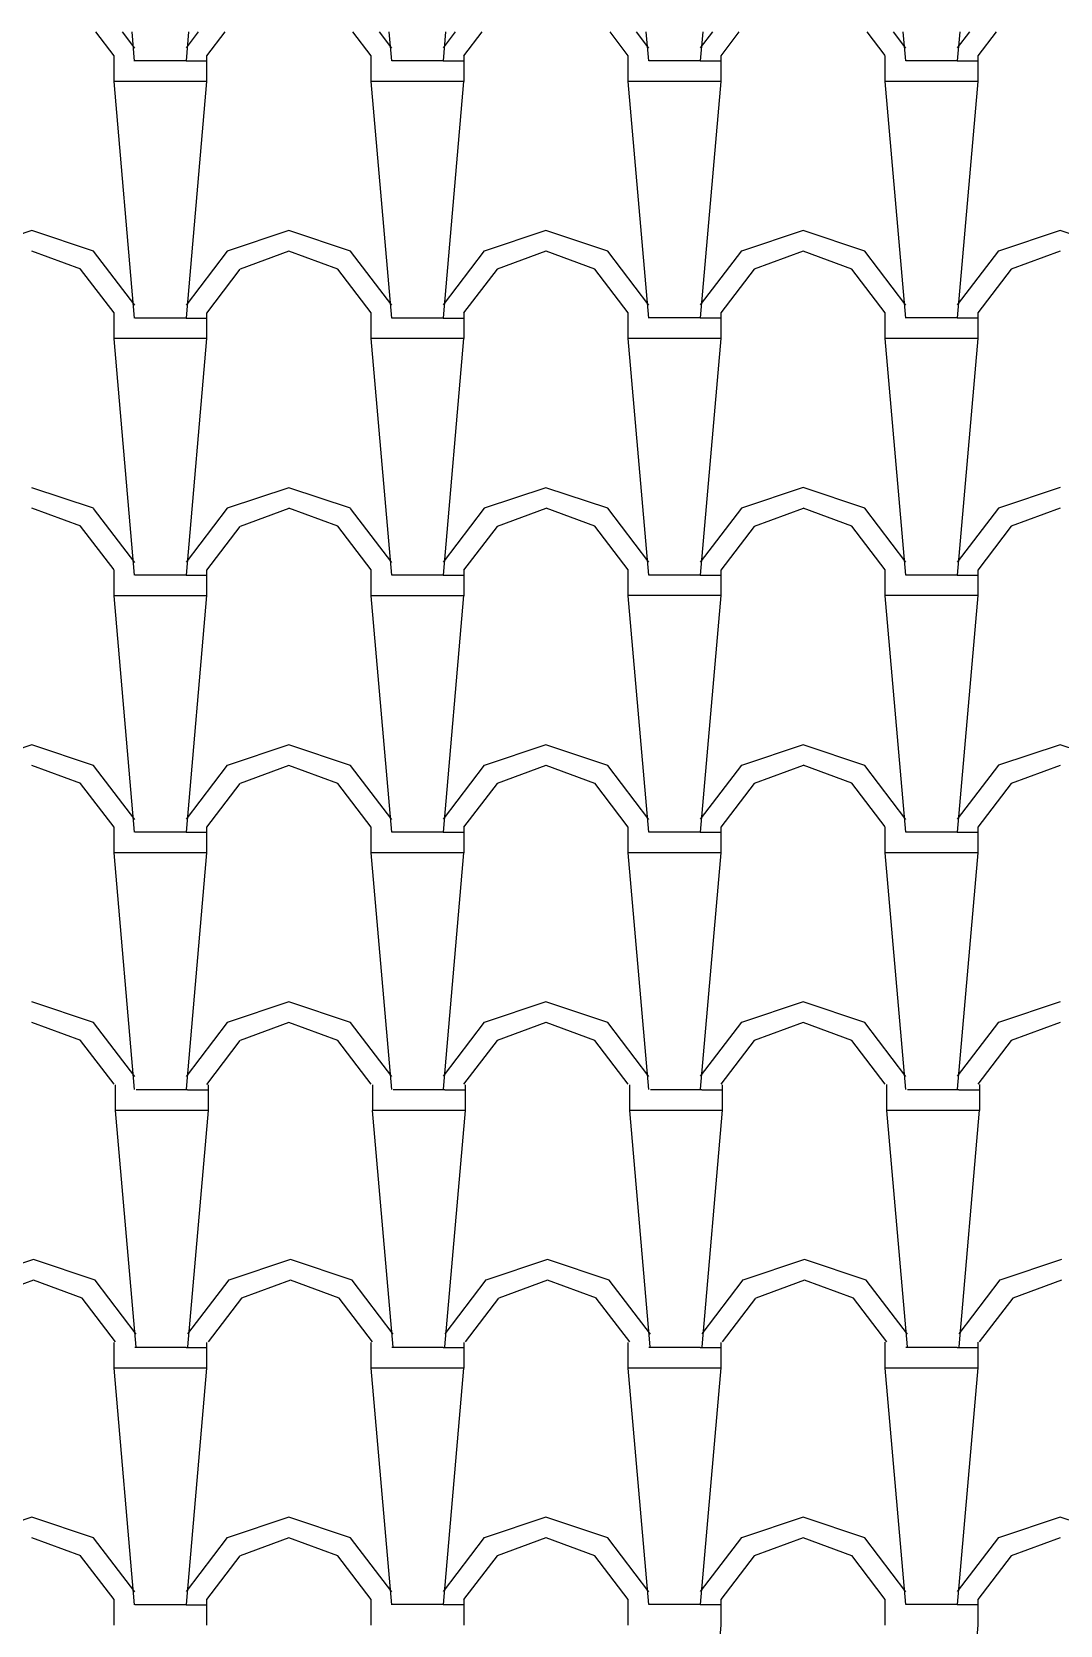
# Model space of a CAD drawing. Extents: x 32549 to 39694, y 7645 to 11950.
# Drawn here: x 37698.7 to 37758.7, y 11179.5 to 11272.4 of the extents above; entities that cross this region are included whole.
import ezdxf

# ---------------------------------------------------------------- set-up
doc = ezdxf.new("R2010")
doc.units = 0
doc.header["$LTSCALE"] = 80
doc.header["$MEASUREMENT"] = 0
doc.layers.add('ROOF', color=11, linetype='CONTINUOUS')

msp = doc.modelspace()

# ---------------------------------------------------------------- linework, layer by layer
at = {"layer": 'ROOF'}
for p, q in [((37703.515, 11271.05), (37702.453, 11272.438)), ((37704.719, 11271.493), (37703.998, 11272.438)), ((37704.715, 11270.744), (37704.568, 11272.438)), ((37707.861, 11272.438), (37707.715, 11270.751)), ((37708.426, 11272.438), (37707.718, 11271.508)), ((37709.98, 11272.438), (37708.912, 11271.041)), ((37718.515, 11271.052), (37717.454, 11272.44)), ((37719.719, 11271.495), (37718.999, 11272.44)), ((37719.716, 11270.746), (37719.569, 11272.44)), ((37722.862, 11272.44), (37722.715, 11270.753)), ((37723.427, 11272.44), (37722.719, 11271.51)), ((37724.981, 11272.44), (37723.912, 11271.043)), ((37733.516, 11271.054), (37732.455, 11272.442)), ((37734.72, 11271.497), (37734, 11272.442)), ((37734.717, 11270.748), (37734.569, 11272.442)), ((37737.863, 11272.442), (37737.716, 11270.755)), ((37738.428, 11272.442), (37737.719, 11271.512)), ((37739.981, 11272.442), (37738.913, 11271.045)), ((37748.517, 11271.056), (37747.455, 11272.444)), ((37749.721, 11271.499), (37749, 11272.444)), ((37749.717, 11270.75), (37749.57, 11272.444)), ((37752.863, 11272.444), (37752.717, 11270.757)), ((37753.428, 11272.444), (37752.72, 11271.514)), ((37754.982, 11272.444), (37753.914, 11271.047)), ((37703.518, 11269.548), (37703.518, 11271.048)), ((37707.718, 11270.748), (37704.718, 11270.748)), ((37707.718, 11270.748), (37708.918, 11270.748)), ((37708.918, 11271.048), (37708.918, 11269.548)), ((37718.519, 11269.55), (37718.519, 11271.05)), ((37722.719, 11270.75), (37719.719, 11270.75)), ((37722.719, 11270.75), (37723.919, 11270.75)), ((37723.919, 11271.05), (37723.919, 11269.55)), ((37733.52, 11269.552), (37733.52, 11271.052)), ((37737.72, 11270.752), (37734.72, 11270.752)), ((37737.72, 11270.752), (37738.92, 11270.752)), ((37738.92, 11271.052), (37738.92, 11269.552)), ((37748.52, 11269.553), (37748.52, 11271.053)), ((37752.72, 11270.753), (37749.72, 11270.753)), ((37752.72, 11270.753), (37753.92, 11270.753)), ((37753.92, 11271.053), (37753.92, 11269.553)), ((37704.715, 11255.744), (37703.515, 11269.544)), ((37707.718, 11269.548), (37703.518, 11269.548)), ((37708.915, 11269.551), (37707.715, 11255.751)), ((37708.918, 11269.548), (37707.718, 11269.548)), ((37719.716, 11255.746), (37718.516, 11269.546)), ((37722.719, 11269.55), (37718.519, 11269.55)), ((37723.915, 11269.553), (37722.715, 11255.753)), ((37723.919, 11269.55), (37722.719, 11269.55)), ((37734.717, 11255.748), (37733.517, 11269.548)), ((37737.72, 11269.552), (37733.52, 11269.552)), ((37738.916, 11269.555), (37737.716, 11255.755)), ((37738.92, 11269.552), (37737.72, 11269.552)), ((37749.717, 11255.75), (37748.517, 11269.55)), ((37752.72, 11269.553), (37748.52, 11269.553)), ((37753.917, 11269.557), (37752.717, 11255.757)), ((37753.92, 11269.553), (37752.72, 11269.553)), ((37698.718, 11260.847), (37695.118, 11259.647)), ((37702.318, 11259.647), (37698.718, 11260.847)), ((37713.719, 11260.849), (37710.119, 11259.649)), ((37717.319, 11259.649), (37713.719, 11260.849)), ((37728.719, 11260.851), (37725.119, 11259.651)), ((37732.319, 11259.651), (37728.719, 11260.851)), ((37743.72, 11260.853), (37740.12, 11259.653)), ((37747.32, 11259.653), (37743.72, 11260.853)), ((37758.721, 11260.855), (37755.121, 11259.655)), ((37762.321, 11259.655), (37758.721, 11260.855)), ((37701.569, 11258.598), (37698.719, 11259.648)), ((37704.719, 11256.493), (37702.319, 11259.643)), ((37710.118, 11259.658), (37707.718, 11256.508)), ((37713.719, 11259.641), (37710.869, 11258.591)), ((37716.569, 11258.6), (37713.719, 11259.65)), ((37719.719, 11256.495), (37717.319, 11259.645)), ((37725.119, 11259.66), (37722.719, 11256.51)), ((37728.719, 11259.643), (37725.869, 11258.593)), ((37731.57, 11258.601), (37728.72, 11259.651)), ((37734.72, 11256.497), (37732.32, 11259.647)), ((37740.119, 11259.662), (37737.719, 11256.512)), ((37743.72, 11259.645), (37740.87, 11258.595)), ((37746.57, 11258.603), (37743.72, 11259.653)), ((37749.721, 11256.499), (37747.321, 11259.649)), ((37755.12, 11259.664), (37752.72, 11256.514)), ((37758.721, 11259.647), (37755.871, 11258.597)), ((37703.515, 11256.05), (37701.565, 11258.6)), ((37710.862, 11258.591), (37708.912, 11256.041)), ((37718.515, 11256.052), (37716.565, 11258.602)), ((37725.862, 11258.593), (37723.912, 11256.043)), ((37733.516, 11256.054), (37731.566, 11258.604)), ((37740.863, 11258.595), (37738.913, 11256.045)), ((37748.517, 11256.056), (37746.567, 11258.606)), ((37755.864, 11258.597), (37753.914, 11256.047)), ((37703.518, 11254.548), (37703.518, 11256.048)), ((37707.718, 11255.748), (37704.718, 11255.748)), ((37707.718, 11255.748), (37708.918, 11255.748)), ((37708.918, 11256.048), (37708.918, 11254.548)), ((37718.519, 11254.55), (37718.519, 11256.05)), ((37722.719, 11255.75), (37719.719, 11255.75)), ((37722.719, 11255.75), (37723.919, 11255.75)), ((37723.919, 11256.05), (37723.919, 11254.55)), ((37733.52, 11254.552), (37733.52, 11256.052)), ((37737.72, 11255.752), (37734.72, 11255.752)), ((37737.72, 11255.752), (37738.92, 11255.752)), ((37738.92, 11256.052), (37738.92, 11254.552)), ((37748.52, 11254.553), (37748.52, 11256.053)), ((37752.72, 11255.753), (37749.72, 11255.753)), ((37752.72, 11255.753), (37753.92, 11255.753)), ((37753.92, 11256.053), (37753.92, 11254.553)), ((37704.715, 11240.744), (37703.515, 11254.544)), ((37707.718, 11254.548), (37703.518, 11254.548)), ((37708.915, 11254.551), (37707.715, 11240.751)), ((37708.918, 11254.548), (37707.718, 11254.548)), ((37719.716, 11240.746), (37718.516, 11254.546)), ((37722.719, 11254.55), (37718.519, 11254.55)), ((37723.915, 11254.553), (37722.715, 11240.753)), ((37723.919, 11254.55), (37722.719, 11254.55)), ((37734.717, 11240.748), (37733.517, 11254.548)), ((37737.72, 11254.552), (37733.52, 11254.552)), ((37738.916, 11254.555), (37737.716, 11240.755)), ((37738.92, 11254.552), (37737.72, 11254.552)), ((37749.717, 11240.75), (37748.517, 11254.55)), ((37752.72, 11254.553), (37748.52, 11254.553)), ((37753.917, 11254.557), (37752.717, 11240.757)), ((37753.92, 11254.553), (37752.72, 11254.553)), ((37702.318, 11244.647), (37698.718, 11245.847)), ((37713.719, 11245.849), (37710.119, 11244.649)), ((37717.319, 11244.649), (37713.719, 11245.849)), ((37728.719, 11245.851), (37725.119, 11244.651)), ((37732.319, 11244.651), (37728.719, 11245.851)), ((37743.72, 11245.853), (37740.12, 11244.653)), ((37747.32, 11244.653), (37743.72, 11245.853)), ((37758.721, 11245.855), (37755.121, 11244.655)), ((37701.569, 11243.598), (37698.719, 11244.648)), ((37704.719, 11241.493), (37702.319, 11244.643)), ((37710.118, 11244.658), (37707.718, 11241.508)), ((37713.719, 11244.641), (37710.869, 11243.591)), ((37716.569, 11243.6), (37713.719, 11244.65)), ((37719.719, 11241.495), (37717.319, 11244.645)), ((37725.119, 11244.66), (37722.719, 11241.51)), ((37728.719, 11244.643), (37725.869, 11243.593)), ((37731.57, 11243.602), (37728.72, 11244.652)), ((37734.72, 11241.497), (37732.32, 11244.647)), ((37740.119, 11244.662), (37737.719, 11241.512)), ((37743.72, 11244.645), (37740.87, 11243.595)), ((37746.57, 11243.604), (37743.72, 11244.654)), ((37749.721, 11241.498), (37747.321, 11244.648)), ((37755.12, 11244.664), (37752.72, 11241.514)), ((37758.721, 11244.647), (37755.871, 11243.597)), ((37703.515, 11241.051), (37701.565, 11243.601)), ((37710.862, 11243.591), (37708.912, 11241.041)), ((37718.515, 11241.052), (37716.565, 11243.602)), ((37725.862, 11243.593), (37723.912, 11241.043)), ((37733.516, 11241.054), (37731.566, 11243.604)), ((37740.863, 11243.595), (37738.913, 11241.045)), ((37748.516, 11241.056), (37746.566, 11243.606)), ((37755.864, 11243.597), (37753.914, 11241.047)), ((37703.518, 11239.548), (37703.518, 11241.048)), ((37707.718, 11240.748), (37704.718, 11240.748)), ((37707.718, 11240.748), (37708.918, 11240.748)), ((37708.918, 11241.048), (37708.918, 11239.548)), ((37718.519, 11239.55), (37718.519, 11241.05)), ((37722.719, 11240.75), (37719.719, 11240.75)), ((37722.719, 11240.75), (37723.919, 11240.75)), ((37723.919, 11241.05), (37723.919, 11239.55)), ((37733.52, 11239.552), (37733.52, 11241.052)), ((37737.72, 11240.752), (37734.72, 11240.752)), ((37737.72, 11240.752), (37738.92, 11240.752)), ((37738.92, 11241.052), (37738.92, 11239.552)), ((37748.52, 11239.554), (37748.52, 11241.054)), ((37752.72, 11240.754), (37749.72, 11240.754)), ((37752.72, 11240.754), (37753.92, 11240.754)), ((37753.92, 11241.054), (37753.92, 11239.554)), ((37704.715, 11225.745), (37703.515, 11239.545)), ((37707.718, 11239.548), (37703.518, 11239.548)), ((37708.915, 11239.552), (37707.715, 11225.752)), ((37708.918, 11239.548), (37707.718, 11239.548)), ((37719.716, 11225.747), (37718.516, 11239.547)), ((37722.719, 11239.55), (37718.519, 11239.55)), ((37723.915, 11239.554), (37722.715, 11225.754)), ((37723.919, 11239.55), (37722.719, 11239.55)), ((37734.717, 11225.748), (37733.517, 11239.548)), ((37737.72, 11239.552), (37733.52, 11239.552)), ((37738.916, 11239.555), (37737.716, 11225.755)), ((37738.92, 11239.552), (37737.72, 11239.552)), ((37749.717, 11225.75), (37748.517, 11239.55)), ((37752.72, 11239.554), (37748.52, 11239.554)), ((37753.917, 11239.557), (37752.717, 11225.757)), ((37753.92, 11239.554), (37752.72, 11239.554)), ((37698.718, 11230.847), (37695.118, 11229.647)), ((37702.318, 11229.647), (37698.718, 11230.847)), ((37713.719, 11230.849), (37710.119, 11229.649)), ((37717.319, 11229.649), (37713.719, 11230.849)), ((37728.719, 11230.851), (37725.119, 11229.651)), ((37732.319, 11229.651), (37728.719, 11230.851)), ((37743.72, 11230.853), (37740.12, 11229.653)), ((37747.32, 11229.653), (37743.72, 11230.853)), ((37758.721, 11230.855), (37755.121, 11229.655)), ((37762.321, 11229.655), (37758.721, 11230.855)), ((37701.569, 11228.598), (37698.719, 11229.648)), ((37704.719, 11226.493), (37702.319, 11229.643)), ((37710.118, 11229.659), (37707.718, 11226.509)), ((37713.719, 11229.641), (37710.869, 11228.591)), ((37716.569, 11228.6), (37713.719, 11229.65)), ((37719.719, 11226.495), (37717.319, 11229.645)), ((37725.119, 11229.661), (37722.719, 11226.511)), ((37728.719, 11229.643), (37725.869, 11228.593)), ((37731.57, 11228.602), (37728.72, 11229.652)), ((37734.72, 11226.497), (37732.32, 11229.647)), ((37740.119, 11229.662), (37737.719, 11226.512)), ((37743.72, 11229.645), (37740.87, 11228.595)), ((37746.57, 11228.604), (37743.72, 11229.654)), ((37749.721, 11226.499), (37747.321, 11229.649)), ((37755.12, 11229.664), (37752.72, 11226.514)), ((37758.721, 11229.647), (37755.871, 11228.597)), ((37703.515, 11226.051), (37701.565, 11228.601)), ((37710.862, 11228.592), (37708.912, 11226.042)), ((37718.515, 11226.053), (37716.565, 11228.603)), ((37725.862, 11228.594), (37723.912, 11226.044)), ((37733.516, 11226.055), (37731.566, 11228.605)), ((37740.863, 11228.595), (37738.913, 11226.045)), ((37748.517, 11226.057), (37746.567, 11228.607)), ((37755.864, 11228.597), (37753.914, 11226.047)), ((37703.518, 11224.548), (37703.518, 11226.048)), ((37708.918, 11226.048), (37708.918, 11224.548)), ((37718.519, 11224.55), (37718.519, 11226.05)), ((37723.919, 11226.05), (37723.919, 11224.55)), ((37733.52, 11224.552), (37733.52, 11226.052)), ((37738.92, 11226.052), (37738.92, 11224.552)), ((37748.52, 11224.554), (37748.52, 11226.054)), ((37753.92, 11226.054), (37753.92, 11224.554)), ((37707.718, 11225.748), (37704.718, 11225.748)), ((37707.718, 11225.748), (37708.918, 11225.748)), ((37722.719, 11225.75), (37719.719, 11225.75)), ((37722.719, 11225.75), (37723.919, 11225.75)), ((37737.72, 11225.752), (37734.72, 11225.752)), ((37737.72, 11225.752), (37738.92, 11225.752)), ((37752.72, 11225.754), (37749.72, 11225.754)), ((37752.72, 11225.754), (37753.92, 11225.754)), ((37704.715, 11210.745), (37703.515, 11224.545)), ((37707.718, 11224.548), (37703.518, 11224.548)), ((37708.915, 11224.552), (37707.715, 11210.752)), ((37708.918, 11224.548), (37707.718, 11224.548)), ((37719.716, 11210.747), (37718.516, 11224.547)), ((37722.719, 11224.55), (37718.519, 11224.55)), ((37723.915, 11224.554), (37722.715, 11210.754)), ((37723.919, 11224.55), (37722.719, 11224.55)), ((37734.717, 11210.748), (37733.517, 11224.548)), ((37737.72, 11224.552), (37733.52, 11224.552)), ((37738.916, 11224.555), (37737.716, 11210.755)), ((37738.92, 11224.552), (37737.72, 11224.552)), ((37749.717, 11210.75), (37748.517, 11224.55)), ((37752.72, 11224.554), (37748.52, 11224.554)), ((37753.917, 11224.557), (37752.717, 11210.757)), ((37753.92, 11224.554), (37752.72, 11224.554)), ((37702.318, 11214.647), (37698.718, 11215.847)), ((37713.719, 11215.849), (37710.119, 11214.649)), ((37717.319, 11214.649), (37713.719, 11215.849)), ((37728.719, 11215.851), (37725.119, 11214.651)), ((37732.319, 11214.651), (37728.719, 11215.851)), ((37743.72, 11215.853), (37740.12, 11214.653)), ((37747.32, 11214.653), (37743.72, 11215.853)), ((37758.721, 11215.855), (37755.121, 11214.655)), ((37701.569, 11213.598), (37698.719, 11214.648)), ((37704.719, 11211.493), (37702.319, 11214.643)), ((37710.118, 11214.659), (37707.718, 11211.509)), ((37713.719, 11214.641), (37710.869, 11213.591)), ((37716.569, 11213.6), (37713.719, 11214.65)), ((37719.719, 11211.495), (37717.319, 11214.645)), ((37725.119, 11214.66), (37722.719, 11211.51)), ((37728.719, 11214.643), (37725.869, 11213.593)), ((37731.57, 11213.602), (37728.72, 11214.652)), ((37734.72, 11211.497), (37732.32, 11214.647)), ((37740.119, 11214.662), (37737.719, 11211.512)), ((37743.72, 11214.645), (37740.87, 11213.595)), ((37746.57, 11213.604), (37743.72, 11214.654)), ((37749.721, 11211.499), (37747.321, 11214.649)), ((37755.12, 11214.664), (37752.72, 11211.514)), ((37758.721, 11214.647), (37755.871, 11213.597)), ((37703.515, 11211.051), (37701.565, 11213.601)), ((37710.862, 11213.592), (37708.912, 11211.042)), ((37718.515, 11211.053), (37716.565, 11213.603)), ((37725.862, 11213.594), (37723.912, 11211.044)), ((37733.516, 11211.055), (37731.566, 11213.605)), ((37740.863, 11213.596), (37738.913, 11211.046)), ((37748.516, 11211.057), (37746.566, 11213.607)), ((37755.864, 11213.597), (37753.914, 11211.047)), ((37703.607, 11209.519), (37703.607, 11211.019)), ((37709.007, 11211.019), (37709.007, 11209.519)), ((37718.607, 11209.521), (37718.607, 11211.021)), ((37724.007, 11211.021), (37724.007, 11209.521)), ((37733.608, 11209.523), (37733.608, 11211.023)), ((37739.008, 11211.023), (37739.008, 11209.523)), ((37748.609, 11209.525), (37748.609, 11211.025)), ((37754.009, 11211.025), (37754.009, 11209.525)), ((37707.807, 11210.719), (37704.807, 11210.719)), ((37707.807, 11210.719), (37709.007, 11210.719)), ((37722.807, 11210.721), (37719.807, 11210.721)), ((37722.807, 11210.721), (37724.007, 11210.721)), ((37737.808, 11210.723), (37734.808, 11210.723)), ((37737.808, 11210.723), (37739.008, 11210.723)), ((37752.809, 11210.725), (37749.809, 11210.725)), ((37752.809, 11210.725), (37754.009, 11210.725)), ((37704.804, 11195.715), (37703.604, 11209.515)), ((37707.807, 11209.519), (37703.607, 11209.519)), ((37709.003, 11209.522), (37707.803, 11195.722)), ((37709.007, 11209.519), (37707.807, 11209.519)), ((37719.804, 11195.717), (37718.604, 11209.517)), ((37722.807, 11209.521), (37718.607, 11209.521)), ((37724.004, 11209.524), (37722.804, 11195.724)), ((37724.007, 11209.521), (37722.807, 11209.521)), ((37734.805, 11195.719), (37733.605, 11209.519)), ((37737.808, 11209.523), (37733.608, 11209.523)), ((37739.004, 11209.526), (37737.804, 11195.726)), ((37739.008, 11209.523), (37737.808, 11209.523)), ((37749.806, 11195.721), (37748.606, 11209.521)), ((37752.809, 11209.525), (37748.609, 11209.525)), ((37754.005, 11209.528), (37752.805, 11195.728)), ((37754.009, 11209.525), (37752.809, 11209.525)), ((37698.806, 11200.818), (37695.206, 11199.618)), ((37702.406, 11199.618), (37698.806, 11200.818)), ((37713.807, 11200.82), (37710.207, 11199.62)), ((37717.407, 11199.62), (37713.807, 11200.82)), ((37728.808, 11200.822), (37725.208, 11199.622)), ((37732.408, 11199.622), (37728.808, 11200.822)), ((37743.808, 11200.824), (37740.208, 11199.624)), ((37747.408, 11199.624), (37743.808, 11200.824)), ((37758.809, 11200.826), (37755.209, 11199.626)), ((37698.806, 11199.61), (37695.956, 11198.56)), ((37701.657, 11198.569), (37698.807, 11199.619)), ((37704.807, 11196.464), (37702.407, 11199.614)), ((37710.206, 11199.629), (37707.806, 11196.479)), ((37713.807, 11199.612), (37710.957, 11198.562)), ((37716.657, 11198.571), (37713.807, 11199.621)), ((37719.808, 11196.466), (37717.408, 11199.616)), ((37725.207, 11199.631), (37722.807, 11196.481)), ((37728.808, 11199.614), (37725.958, 11198.564)), ((37731.658, 11198.573), (37728.808, 11199.623)), ((37734.808, 11196.468), (37732.408, 11199.618)), ((37740.208, 11199.633), (37737.808, 11196.483)), ((37743.808, 11199.616), (37740.958, 11198.566)), ((37746.659, 11198.575), (37743.809, 11199.625)), ((37749.809, 11196.47), (37747.409, 11199.62)), ((37755.208, 11199.635), (37752.808, 11196.485)), ((37758.809, 11199.618), (37755.959, 11198.568)), ((37703.603, 11196.022), (37701.653, 11198.572)), ((37710.95, 11198.562), (37709, 11196.013)), ((37718.603, 11196.024), (37716.653, 11198.574)), ((37725.951, 11198.564), (37724.001, 11196.014)), ((37733.604, 11196.025), (37731.654, 11198.575)), ((37740.951, 11198.566), (37739.001, 11196.016)), ((37748.605, 11196.027), (37746.655, 11198.577)), ((37755.952, 11198.568), (37754.002, 11196.018)), ((37703.518, 11194.486), (37703.518, 11195.986)), ((37707.718, 11195.686), (37704.718, 11195.686)), ((37707.718, 11195.686), (37708.918, 11195.686)), ((37708.918, 11195.986), (37708.918, 11194.486)), ((37718.519, 11194.488), (37718.519, 11195.988)), ((37722.719, 11195.688), (37719.719, 11195.688)), ((37722.719, 11195.688), (37723.919, 11195.688)), ((37723.919, 11195.988), (37723.919, 11194.488)), ((37733.52, 11194.49), (37733.52, 11195.99)), ((37737.72, 11195.69), (37734.72, 11195.69)), ((37737.72, 11195.69), (37738.92, 11195.69)), ((37738.92, 11195.99), (37738.92, 11194.49)), ((37748.52, 11194.492), (37748.52, 11195.992)), ((37752.72, 11195.692), (37749.72, 11195.692)), ((37752.72, 11195.692), (37753.92, 11195.692)), ((37753.92, 11195.992), (37753.92, 11194.492)), ((37704.715, 11180.683), (37703.515, 11194.483)), ((37707.718, 11194.486), (37703.518, 11194.486)), ((37708.915, 11194.49), (37707.715, 11180.69)), ((37708.918, 11194.486), (37707.718, 11194.486)), ((37719.716, 11180.685), (37718.516, 11194.485)), ((37722.719, 11194.488), (37718.519, 11194.488)), ((37723.915, 11194.492), (37722.715, 11180.692)), ((37723.919, 11194.488), (37722.719, 11194.488)), ((37734.717, 11180.687), (37733.517, 11194.487)), ((37737.72, 11194.49), (37733.52, 11194.49)), ((37738.916, 11194.494), (37737.716, 11180.694)), ((37738.92, 11194.49), (37737.72, 11194.49)), ((37749.717, 11180.689), (37748.517, 11194.489)), ((37752.72, 11194.492), (37748.52, 11194.492)), ((37753.917, 11194.496), (37752.717, 11180.696)), ((37753.92, 11194.492), (37752.72, 11194.492)), ((37698.718, 11185.786), (37695.118, 11184.586)), ((37702.318, 11184.586), (37698.718, 11185.786)), ((37713.719, 11185.788), (37710.119, 11184.588)), ((37717.319, 11184.588), (37713.719, 11185.788)), ((37728.719, 11185.79), (37725.119, 11184.59)), ((37732.319, 11184.59), (37728.719, 11185.79)), ((37743.72, 11185.791), (37740.12, 11184.591)), ((37747.32, 11184.591), (37743.72, 11185.791)), ((37758.721, 11185.793), (37755.121, 11184.593)), ((37762.321, 11184.593), (37758.721, 11185.793)), ((37701.569, 11183.536), (37698.719, 11184.586)), ((37704.719, 11181.432), (37702.319, 11184.582)), ((37710.118, 11184.597), (37707.718, 11181.447)), ((37713.719, 11184.58), (37710.869, 11183.53)), ((37716.569, 11183.538), (37713.719, 11184.588)), ((37719.719, 11181.433), (37717.319, 11184.583)), ((37725.119, 11184.599), (37722.719, 11181.449)), ((37728.719, 11184.581), (37725.869, 11183.531)), ((37731.57, 11183.54), (37728.72, 11184.59)), ((37734.72, 11181.435), (37732.32, 11184.585)), ((37740.119, 11184.601), (37737.719, 11181.451)), ((37743.72, 11184.583), (37740.87, 11183.533)), ((37746.57, 11183.542), (37743.72, 11184.592)), ((37749.721, 11181.437), (37747.321, 11184.587)), ((37755.12, 11184.603), (37752.72, 11181.453)), ((37758.721, 11184.585), (37755.871, 11183.535)), ((37703.515, 11180.989), (37701.565, 11183.539)), ((37710.862, 11183.53), (37708.912, 11180.98)), ((37718.515, 11180.991), (37716.565, 11183.541)), ((37725.862, 11183.532), (37723.912, 11180.982)), ((37733.516, 11180.993), (37731.566, 11183.543)), ((37740.863, 11183.534), (37738.913, 11180.984)), ((37748.517, 11180.995), (37746.567, 11183.545)), ((37755.864, 11183.536), (37753.914, 11180.986)), ((37703.518, 11179.486), (37703.518, 11180.986)), ((37707.718, 11180.686), (37704.718, 11180.686)), ((37707.718, 11180.686), (37708.918, 11180.686)), ((37708.918, 11180.986), (37708.918, 11179.486)), ((37718.519, 11179.488), (37718.519, 11180.988)), ((37722.719, 11180.688), (37719.719, 11180.688)), ((37722.719, 11180.688), (37723.919, 11180.688)), ((37723.919, 11180.988), (37723.919, 11179.488)), ((37733.52, 11179.49), (37733.52, 11180.99)), ((37737.72, 11180.69), (37734.72, 11180.69)), ((37737.72, 11180.69), (37738.92, 11180.69)), ((37738.92, 11180.99), (37738.92, 11179.49)), ((37748.52, 11179.492), (37748.52, 11180.992)), ((37752.72, 11180.692), (37749.72, 11180.692)), ((37752.72, 11180.692), (37753.92, 11180.692)), ((37753.92, 11180.992), (37753.92, 11179.492)), ((37738.916, 11179.494), (37737.716, 11165.694)), ((37753.917, 11179.496), (37752.717, 11165.696))]:
    msp.add_line(p, q, dxfattribs=at)

doc.saveas('drawing.dxf')
